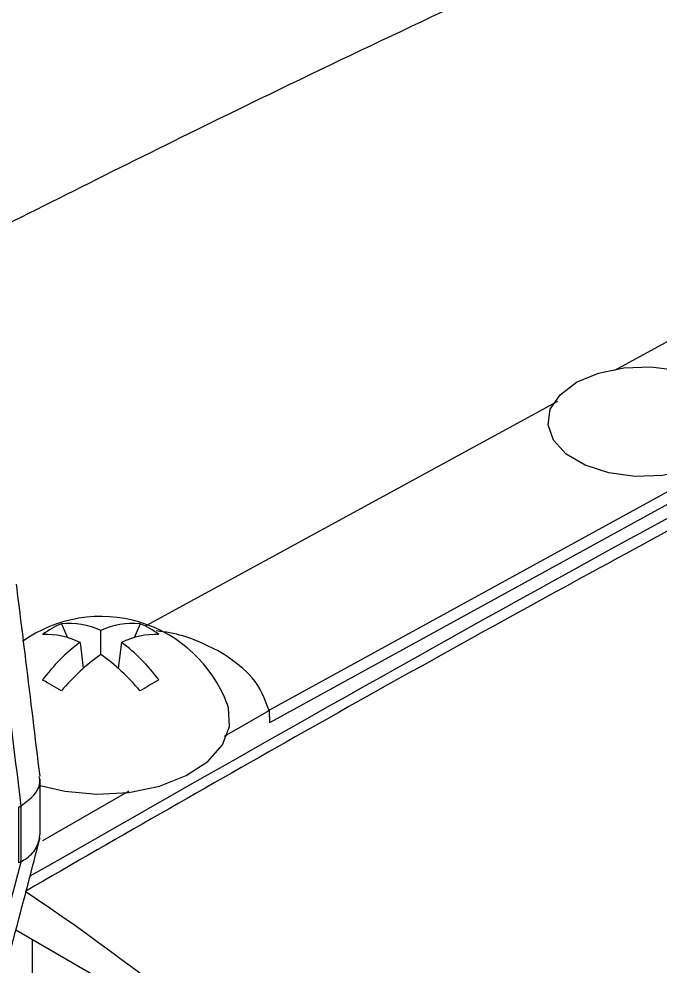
# Model space of a CAD drawing. Extents: x 8 to 113, y 1 to 87.
# Drawn here: x 78.882 to 80.052, y 70.623 to 72.351 of the extents above; entities that cross this region are included whole.
import ezdxf

# ---------------------------------------------------------------- set-up
doc = ezdxf.new("R2010")
doc.units = 0
doc.header["$MEASUREMENT"] = 0
doc.layers.add('OBJECT', color=7, linetype='CONTINUOUS')

msp = doc.modelspace()

# ---------------------------------------------------------------- linework, layer by layer
at = {"layer": 'OBJECT'}
for p, q in [((79.9694, 71.7099), (80.0755, 71.7677)), ((79.1143, 71.2444), (79.8658, 71.6535)), ((79.3364, 71.0883), (80.3188, 71.6272)), ((80.3284, 71.6093), (79.3395, 71.0667)), ((78.9596, 71.2474), (78.9705, 71.2219)), ((79.0313, 71.1912), (79.0313, 71.2349)), ((79.1031, 71.2474), (79.0922, 71.2219)), ((78.9935, 71.213), (78.9995, 71.166)), ((79.0692, 71.213), (79.0631, 71.166)), ((79.2572, 71.0421), (79.3388, 71.0888)), ((79.3388, 71.0888), (79.3395, 71.0667)), ((78.9208, 70.8639), (78.9208, 70.9643)), ((78.9254, 70.8521), (79.0831, 70.9424)), ((78.882, 70.9129), (78.8857, 70.915)), ((78.882, 70.8108), (78.882, 70.9129)), ((78.8857, 70.915), (78.8857, 70.813)), ((78.8857, 70.813), (78.882, 70.8108)), ((78.8766, 70.6886), (79.1439, 70.5343)), ((78.9063, 70.6714), (78.9063, 70.5622))]:
    msp.add_line(p, q, dxfattribs=at)
at = {"layer": 'OBJECT', "flags": 128}
for points in [[(80.0564, 71.5179), (80.007, 71.5162), (79.9588, 71.5226), (79.9156, 71.5365), (79.881, 71.5569), (79.8577, 71.5822), (79.8478, 71.6101), (79.8518, 71.6386), (79.8696, 71.6653), (79.8997, 71.6879), (79.9396, 71.7048), (79.9862, 71.7145), (80.0356, 71.7162), (80.0838, 71.7099), (80.127, 71.6959), (80.1616, 71.6755), (80.1848, 71.6503), (80.1948, 71.6223), (80.1908, 71.5938), (80.173, 71.5672), (80.1429, 71.5445), (80.103, 71.5276), (80.0564, 71.5179)], [(78.9208, 70.9521), (78.9655, 70.9417), (79.0239, 70.9363), (79.0828, 70.9396), (79.1385, 70.9511), (79.1874, 70.9703), (79.2265, 70.9959), (79.2534, 71.0264), (79.2663, 71.0597), (79.2644, 71.0938), (79.2618, 71.1017)]]:
    msp.add_lwpolyline(points, dxfattribs=at)
at = {"layer": 'OBJECT'}
for centre, radius, start, end in [((79.0313, 71.014), 0.2466, 20.836, 125.4432), ((79.0242, 71.0958), 0.1648, 113.0749, 126.9197), ((78.973, 71.1119), 0.1361, 64.6059, 95.6229), ((79.0897, 71.1119), 0.1361, 84.3771, 115.394), ((79.0385, 71.0958), 0.1648, 53.0801, 66.9253), ((78.9315, 71.0892), 0.1385, 63.4128, 92.5896), ((79.1312, 71.0892), 0.1385, 87.4103, 116.5872), ((79.1784, 70.96), 0.3134, 126.163, 143.8843), ((78.8843, 70.96), 0.3134, 36.1156, 53.8371), ((77.6396, 68.4045), 3.2221, 59.872, 60.1333), ((79.2485, 70.8843), 0.3759, 125.2849, 140.2138), ((78.8142, 70.8843), 0.3759, 39.7862, 54.7152), ((78.3012, 70.024), 1.2827, 59.1155, 60.8898), ((79.7616, 70.0239), 1.2829, 119.1103, 120.8843), ((76.2691, 66.8677), 4.6937, 34.7816, 56.0017)]:
    msp.add_arc(centre, radius, start, end, dxfattribs=at)
for centre, major_axis, ratio, start_param, end_param in [((77.7714, 66.5878), (-1.5893, 16.547), 0.094708, 4.96788, 4.983392), ((78.8008, 71.762), (-0.0807, 0.8484), 0.104683, 3.189403, 3.192744), ((77.3547, 69.7153), (1.7697, 5.6286), 0.198355, 4.936908, 4.970599), ((78.8008, 70.4963), (0.1011, 0.3198), 0.201902, 0.213019, 0.217224)]:
    msp.add_ellipse(centre, major_axis=major_axis, ratio=ratio, start_param=start_param, end_param=end_param, dxfattribs=at)
for points, knots in [([(81.5381, 73.1824), (81.3519, 73.1069), (80.964, 72.9498), (80.3792, 72.6965), (79.783, 72.4255), (79.2383, 72.1667), (78.8948, 71.9933), (78.7467, 71.9185)], [0, 0, 0, 0, 0.197161, 0.41054, 0.624151, 0.837957, 1, 1, 1, 1]), ([(78.9023, 70.7871), (79.2431, 70.9813), (79.931, 71.3732), (80.9114, 71.8919), (81.5501, 72.2031), (81.8421, 72.3454)], [0, 0, 0, 0, 0.3477, 0.70172, 1, 1, 1, 1]), ([(81.8421, 72.3242), (81.7347, 72.2725), (81.4457, 72.1335), (80.9849, 71.9011), (80.4586, 71.628), (79.9399, 71.3494), (79.4179, 71.0606), (79.0688, 70.8598), (78.8937, 70.759)], [0, 0, 0, 0, 0.109429, 0.294363, 0.469045, 0.644878, 0.821863, 1, 1, 1, 1]), ([(78.9205, 70.9691), (78.912, 71.0394), (78.8979, 71.1564), (78.8833, 71.2731), (78.8775, 71.3197)], [0, 0, 0, 0, 0.60083, 1, 1, 1, 1]), ([(79.2442, 71.1987), (79.2171, 71.2118), (79.1833, 71.2282), (79.1411, 71.2332), (79.1327, 71.2342)], [0, 0, 0, 0, 0.801098, 1, 1, 1, 1]), ([(79.3388, 71.0888), (79.331, 71.1097), (79.3167, 71.1482), (79.2757, 71.1778), (79.2569, 71.1913)], [0, 0, 0, 0, 0.54186, 1, 1, 1, 1]), ([(78.886, 70.9152), (78.8944, 70.9215), (78.9113, 70.934), (78.9218, 70.9534), (78.9196, 70.9649), (78.9189, 70.9689)], [0, 0, 0, 0, 0.396021, 0.792037, 1, 1, 1, 1]), ([(78.8638, 70.6406), (78.868, 70.6564), (78.8873, 70.7288), (78.906, 70.8009), (78.9206, 70.8572)], [0, 0, 0, 0, 0.217981, 1, 1, 1, 1]), ([(78.886, 70.8132), (78.8895, 70.8153), (78.9021, 70.8231), (78.9173, 70.8401), (78.9195, 70.8562), (78.9206, 70.8639)], [0, 0, 0, 0, 0.165872, 0.597654, 1, 1, 1, 1]), ([(79.3144, 69.514), (79.256, 69.5829), (79.1393, 69.7207), (78.9536, 69.9126), (78.761, 70.0919), (78.5639, 70.2543), (78.3659, 70.3975), (78.1665, 70.5225), (77.9651, 70.629), (77.7657, 70.7147), (77.5714, 70.7787), (77.3818, 70.8217), (77.1954, 70.845), (77.076, 70.8421), (77.0164, 70.8407)], [0, 0, 0, 0, 0.082347, 0.164694, 0.249433, 0.334172, 0.416519, 0.498866, 0.583605, 0.668344, 0.750089, 0.831834, 0.915917, 1, 1, 1, 1])]:
    msp.add_open_spline(points, degree=3, knots=knots, dxfattribs=at)

doc.saveas('drawing.dxf')
